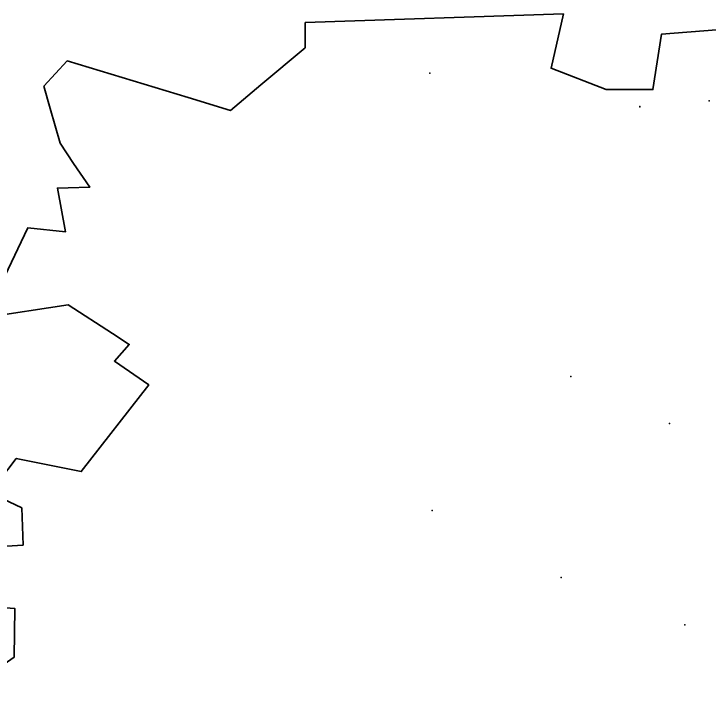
# Model space of a CAD drawing. Header units: millimetres. Extents: x -60275265 to 22802890, y -38578442 to 24337084.
# Drawn here: x -18735878 to 2039122, y 3648506 to 24307632 of the extents above; entities that cross this region are included whole.
import ezdxf

# ---------------------------------------------------------------- set-up
doc = ezdxf.new("R2010")
doc.units = ezdxf.units.MM
doc.header["$MEASUREMENT"] = 0
doc.layers.add('Outline', color=7, linetype='Continuous', true_color=0x000000)
doc.layers.add('particles', color=7, linetype='Continuous', true_color=0x000000)

msp = doc.modelspace()

# ---------------------------------------------------------------- linework, layer by layer
at = {"layer": 'Outline', "color": 3, "lineweight": 35, "true_color": 0x00ff00}
for points in [[(-19293969, 8379568), (-18462149, 8433136), (-18500574, 9543165), (-19452909, 9989642), (-18665657, 11023268), (-16722772, 10627833), (-14703895, 13217719), (-15732354, 13932079), (-15287933, 14430020), (-15789598, 14755359), (-17116552, 15616383), (-19605082, 15233565), (-18322815, 17912883), (-17192838, 17798100), (-17433750, 19099304), (-17114825, 19107914), (-16468728, 19125171), (-16950035, 19836312), (-17357687, 20439109), (-17651708, 21480359), (-17839969, 22148764), (-17141560, 22901490), (-13527342, 21804488), (-12266113, 21421564), (-11355821, 22185356), (-10031218, 23296868), (-10031218, 24049828), (-2315162, 24307632), (-2684050, 22680795), (-1035598, 22043826), (359161, 22043826), (612748, 23700101), (2261319, 23827441)], [(-20785772, 3648506), (-18728752, 5077954), (-18703566, 6532072), (-20087823, 6634519)]]:
    msp.add_lwpolyline(points, dxfattribs=at)
at = {"layer": 'particles', "color": 93, "true_color": 0x67d435}
for p in [(-6305378, 22532696), (2037622, 21705696), (-33378, 21544696), (-30378, 21529696), (-2093378, 13472696), (854622, 12062696), (-6238378, 9464696), (-2378378, 7464696), (1315622, 6051696)]:
    msp.add_point(p, dxfattribs=at)

doc.saveas('drawing.dxf')
